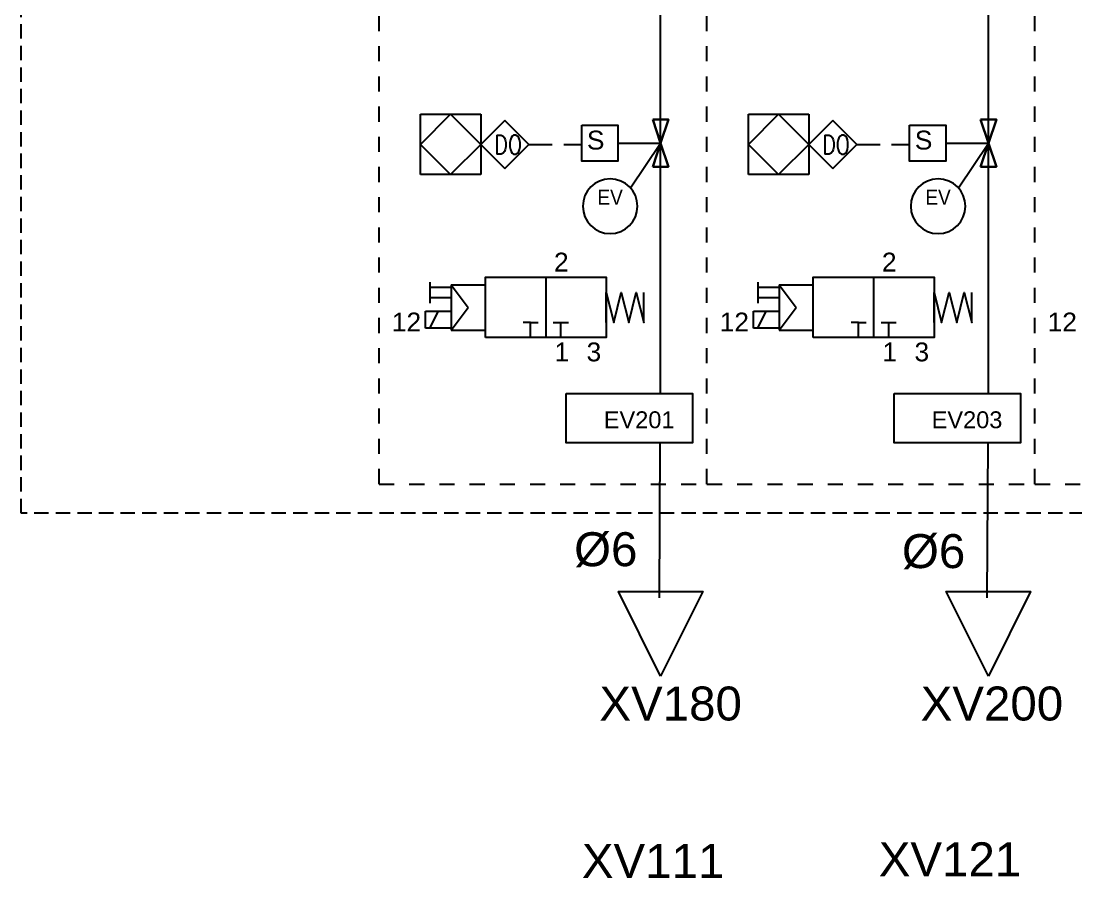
# Model space of a CAD drawing. Header units: millimetres. Extents: x 256 to 2599, y 626 to 1192.
# Drawn here: x 1876.3 to 2016, y 929.3 to 1042.8 of the extents above; entities that cross this region are included whole.
import ezdxf
from ezdxf.enums import TextEntityAlignment as Align

# ---------------------------------------------------------------- set-up
doc = ezdxf.new("R2010")
doc.units = ezdxf.units.MM
for name, pattern in [('AM_ISO08W050', [18, 12, -1.5, 3, -1.5]), ('DASHEDTHIN0', [4, 2, -2]), ('HIDDEN', [9.525, 6.35, -3.175])]:
    doc.linetypes.add(name, pattern=pattern)
doc.layers.add('-Aria', color=7, linetype='Continuous', lineweight=30)
for name, color, linetype in [('10', 1, 'AM_ISO08W050'), ('Aria compressa', 140, 'Continuous'), ('Tag', 7, 'Continuous')]:
    doc.layers.add(name, color=color, linetype=linetype)
doc.styles.add('ARIAL_090', font='arial.ttf', dxfattribs={"width": 0.9})
doc.styles.add('PNP_LTYPE', font='txt.shx')
doc.styles.add('SIMPLEX', font='SIMPLEX', dxfattribs={"width": 0.8})
doc.styles.get("Standard").update_dxf_attribs({"font": 'arial.ttf'})
doc.linetypes.add('ISO-GENERAL', pattern='A,5,["/",PNP_LTYPE,S=1.5,R=0,X=0,Y=-0.75],-0.0001', length=5.0001)

# ---------------------------------------------------------------- blocks, each defined once
blk = doc.blocks.new('h3083')
for p, q in [((0, 8), (8, 8)), ((0, 0), (0, 8)), ((8, 8), (8, 0)), ((8, 0), (0, 0))]:
    blk.add_line(p, q)
blk = doc.blocks.new('*U27')
at = {"color": 0, "linetype": 'ByBlock', "lineweight": -2}
for start, end in [(0, 180), (180, 0)]:
    blk.add_arc((0, 0), 5, start, end, dxfattribs=at)
at = {"color": 0, "linetype": 'ByBlock', "lineweight": -2, "width": 0.9}
for tag, p in [('#(TargetObject.Type)', (0, 1.65)), ('#(TargetObject.LoopNumber)', (0, -1.65))]:
    blk.add_attdef(tag, text='', height=2.5, dxfattribs=at).set_placement(p, align=Align.MIDDLE_CENTER)
blk = doc.blocks.new('h3090')
for p, q in [((5.656854, 5.656854), (0, 0)), ((11.313708, 0), (5.656854, 5.656854)), ((0, 0), (5.656854, -5.656854)), ((5.656854, -5.656854), (11.313708, 0))]:
    blk.add_line(p, q)
blk = doc.blocks.new('do')
at = {"layer": 'Tag', "xscale": 0.5625, "yscale": 0.5625, "zscale": 0.5625}
blk.add_blockref('h3090', (1762.23, 791.36), dxfattribs=at)
blk.add_attdef('TEXT', (1763.61, 790.42), '', height=1.93)
blk = doc.blocks.new('h5010')
for p, q in [((-4, -2), (-4, 2)), ((0, 1), (-4, 1)), ((0, -1), (-4, -1))]:
    blk.add_line(p, q)
blk = doc.blocks.new('h5100')
for p, q in [((-6, -2), (-6, 2)), ((-6, 2), (0, 2)), ((-5, -2), (-3, 2)), ((0, -2), (-6, -2))]:
    blk.add_line(p, q)
blk = doc.blocks.new('h5081')
at = {"linetype": 'Continuous'}
blk.add_lwpolyline([(0, -2), (0, 2), (1, -2), (2, 2), (3, -2), (4, 2), (5, -2), (5, 2)], dxfattribs=at)
blk = doc.blocks.new('h7v32a')
for p, q in [((4, 2), (3, 2)), ((4, 0), (4, 2)), ((4, 2), (4, 2)), ((4, 2), (4, 2)), ((4, 2), (5, 2)), ((4, 2), (4, 2)), ((4, 2), (4, 2)), ((4, 0), (4, 2)), ((8, 2), (8, 2)), ((8, 0), (8, 2))]:
    blk.add_line(p, q)
at = {"linetype": 'Continuous'}
blk.add_line((7, 2), (9, 2), dxfattribs=at)
for points in [[(0, 8, 0, 1, 0), (0, 6, 0, 0, 0), (0, 0, 0, 0, 0)], [(12, 0, 0, 1, 0), (11.092019, 1.782013, 0, 0, 0), (8, 8, 0, 0, 0)]]:
    blk.add_lwpolyline(points, format="xyseb")
blk.add_lwpolyline([(-2, 0), (-2, 8), (14, 8), (14, 0)], close=True)
blk.add_lwpolyline([(6, 8), (6, 0)])

msp = doc.modelspace()

# ---------------------------------------------------------------- linework, layer by layer
at = {"layer": '-Aria'}
for points in [[(1959.94, 1029.79), (1962.02, 1029.79), (1960.98, 1026.66)], [(2003.37, 1029.79), (2005.46, 1029.79), (2004.42, 1026.66)], [(1959.94, 1023.52), (1962.02, 1023.52), (1960.98, 1026.66)], [(2003.37, 1023.52), (2005.46, 1023.52), (2004.42, 1026.66)]]:
    msp.add_lwpolyline(points, close=True, dxfattribs=at)
for points in [[(1960.98, 956.05), (1955.39, 967.25), (1966.57, 967.25)], [(2004.42, 956.05), (1998.83, 967.25), (2010, 967.25)]]:
    msp.add_lwpolyline(points, close=True)
at = {"layer": '10', "color": 0, "linetype": 'HIDDEN', "ltscale": 0.3}
msp.add_lwpolyline([(1876.27, 977.63), (1876.27, 1114.05), (2585.72, 1114.05), (2585.72, 977.63)], close=True, dxfattribs=at)
at = {"layer": 'Aria compressa', "linetype": 'ISO-GENERAL'}
for p, q in [((1960.98, 1042.82), (1960.98, 1095.16)), ((2004.42, 1042.82), (2004.42, 1095.16)), ((1960.98, 993.47), (1960.98, 1042.82)), ((2004.42, 993.47), (2004.42, 1042.82)), ((1960.82, 966.41), (1960.94, 986.93)), ((2004.26, 966.41), (2004.38, 986.93))]:
    msp.add_line(p, q, dxfattribs=at)
at = {"layer": 'Tag', "linetype": 'DASHEDTHIN0'}
for p, q in [((1923.69, 981.49), (1923.69, 1105.17)), ((1967.13, 981.49), (1967.13, 1105.17)), ((2010.57, 981.49), (2010.57, 1105.17)), ((1923.69, 981.49), (1967.13, 981.49)), ((1967.13, 981.49), (2010.57, 981.49)), ((2010.57, 981.49), (2054, 981.49))]:
    msp.add_line(p, q, dxfattribs=at)
at = {"layer": 'Tag'}
for p, q in [((1929.17, 1026.48), (1933.17, 1030.48)), ((1933.17, 1030.48), (1937.17, 1026.48)), ((1972.61, 1026.48), (1976.61, 1030.48)), ((1976.61, 1030.48), (1980.61, 1026.48)), ((1933.17, 1022.48), (1929.17, 1026.48)), ((1937.17, 1026.48), (1933.17, 1022.48)), ((1943.53, 1026.48), (1946.61, 1026.48)), ((1948.15, 1026.48), (1950.53, 1026.48)), ((1955.33, 1026.66), (1960.98, 1026.66)), ((1957, 1020.71), (1960.98, 1026.66)), ((1976.61, 1022.48), (1972.61, 1026.48)), ((1980.61, 1026.48), (1976.61, 1022.48)), ((1986.97, 1026.48), (1990.05, 1026.48)), ((1991.59, 1026.48), (1993.97, 1026.48)), ((1998.76, 1026.66), (2004.42, 1026.66)), ((2000.43, 1020.71), (2004.42, 1026.66)), ((1933.24, 1007.88), (1937.77, 1007.88)), ((1933.24, 1007.88), (1935.51, 1004.88)), ((1933.24, 1007.88), (1933.24, 1001.87)), ((1976.68, 1007.88), (1981.21, 1007.88)), ((1976.68, 1007.88), (1978.94, 1004.88)), ((1976.68, 1007.88), (1976.68, 1001.87)), ((1933.24, 1001.87), (1935.51, 1004.88)), ((1976.68, 1001.87), (1978.94, 1004.88)), ((1933.24, 1001.87), (1937.77, 1001.87)), ((1976.68, 1001.87), (1981.21, 1001.87))]:
    msp.add_line(p, q, dxfattribs=at)
for points in [[(1950.53, 1029.04), (1955.33, 1029.04), (1955.33, 1024.28), (1950.53, 1024.28)], [(1993.97, 1029.04), (1998.76, 1029.04), (1998.76, 1024.28), (1993.97, 1024.28)], [(1948.49, 993.47), (1965.2, 993.47), (1965.2, 986.93), (1948.49, 986.93)], [(1991.92, 993.47), (2008.64, 993.47), (2008.64, 986.93), (1991.92, 986.93)]]:
    msp.add_lwpolyline(points, close=True, dxfattribs=at)

# ---------------------------------------------------------------- block references
for name, p in [('h3083', (1929.17, 1022.48)), ('h3083', (1972.61, 1022.48)), ('do', (174.94, 235.12)), ('do', (218.38, 235.12)), ('h7v32a', (1939.77, 1000.88)), ('h7v32a', (1983.21, 1000.88)), ('h5081', (1953.77, 1004.88)), ('h5081', (1997.21, 1004.88))]:
    msp.add_blockref(name, p, dxfattribs=at)
ref = msp.add_blockref('*U27', (1954.3, 1018.29), dxfattribs=dict(at, xscale=0.7246990090098623, yscale=0.7246990090098623, zscale=0.7246990090098623))
ref.add_attrib('#(TargetObject.Type)', 'EV', dxfattribs={"layer": '0', "color": 0, "linetype": 'ByBlock', "lineweight": -2, "ltscale": 2, "height": 2, "style": 'ARIAL_090', "width": 0.9}).set_placement((1954.3, 1019.48), align=Align.MIDDLE)
ref = msp.add_blockref('*U27', (1997.74, 1018.29), dxfattribs=dict(at, xscale=0.7246990090098623, yscale=0.7246990090098623, zscale=0.7246990090098623))
ref.add_attrib('#(TargetObject.Type)', 'EV', dxfattribs={"layer": '0', "color": 0, "linetype": 'ByBlock', "lineweight": -2, "ltscale": 2, "height": 2, "style": 'ARIAL_090', "width": 0.9}).set_placement((1997.74, 1019.48), align=Align.MIDDLE)
for name, p, xscale, yscale, zscale in [('h5010', (1933.24, 1006.85), 0.6910935187972441, 0.6910935187972441, 0.6910935187972441), ('h5010', (1976.68, 1006.85), 0.6910935187972441, 0.6910935187972441, 0.6910935187972441), ('h5100', (1933.24, 1003.28), 0.5644755883135238, 0.5644755883135238, 0.5644755883135238), ('h5100', (1976.68, 1003.28), 0.5644755883135238, 0.5644755883135238, 0.5644755883135238)]:
    msp.add_blockref(name, p, dxfattribs=dict(at, xscale=xscale, yscale=yscale, zscale=zscale))

# ---------------------------------------------------------------- texts
at = {"layer": 'Aria compressa', "char_height": 4.5, "attachment_point": 1}
for insert in [(1949.53, 975.1), (1992.96, 974.85)]:
    msp.add_mtext_dynamic_manual_height_columns('%%C6', width=7.3681, gutter_width=18.1, heights=[0], dxfattribs=dict(at, insert=insert))
at = {"layer": 'Tag', "char_height": 2.5, "attachment_point": 1, "style": 'SIMPLEX'}
for insert in [(1938.94, 1027.7), (1982.38, 1027.7)]:
    msp.add_mtext_dynamic_manual_height_columns('DO', width=3.182, gutter_width=12.5, heights=[0], dxfattribs=dict(at, insert=insert))
at = {"layer": 'Tag', "char_height": 2.5, "attachment_point": 1}
for s, width, insert in [('S', 3.584, (1951.22, 1028.3)), ('S', 3.584, (1994.66, 1028.3)), ('2', 2.8337, (1946.86, 1012.14)), ('2', 2.8337, (1990.3, 1012.14)), ('12', 3.0385, (1925.38, 1004.2)), ('12', 3.0385, (1968.81, 1004.2)), ('12', 3.0385, (2012.25, 1004.2)), ('1', 3.0385, (1946.93, 1000.24)), ('3', 3.0385, (1951.18, 1000.24)), ('1', 3.0385, (1990.36, 1000.24)), ('3', 3.0385, (1994.62, 1000.24))]:
    msp.add_mtext_dynamic_manual_height_columns(s, width=width, gutter_width=12.5, heights=[0], dxfattribs=dict(at, insert=insert))
at = {"layer": 'Tag', "attachment_point": 1}
for s, insert, char_height, width in [('\\pxqc;EV201', (1953.77, 991.12), 2.2356, 8.7509), ('\\pxqc;EV203', (1997.2, 991.12), 2.2356, 8.7509), ('\\pxqc;XV180', (1950.94, 954.66), 4.5, 22.7523), ('\\pxqc;XV200', (1993.5, 954.66), 4.5, 22.7523), ('\\pxqc;XV111', (1937.24, 933.81), 4.5, 45.5047), ('\\pxqc;XV121', (1976.57, 934.02), 4.5, 45.5047)]:
    msp.add_mtext(s, dxfattribs=dict(at, insert=insert, char_height=char_height, width=width))

doc.saveas('drawing.dxf')
